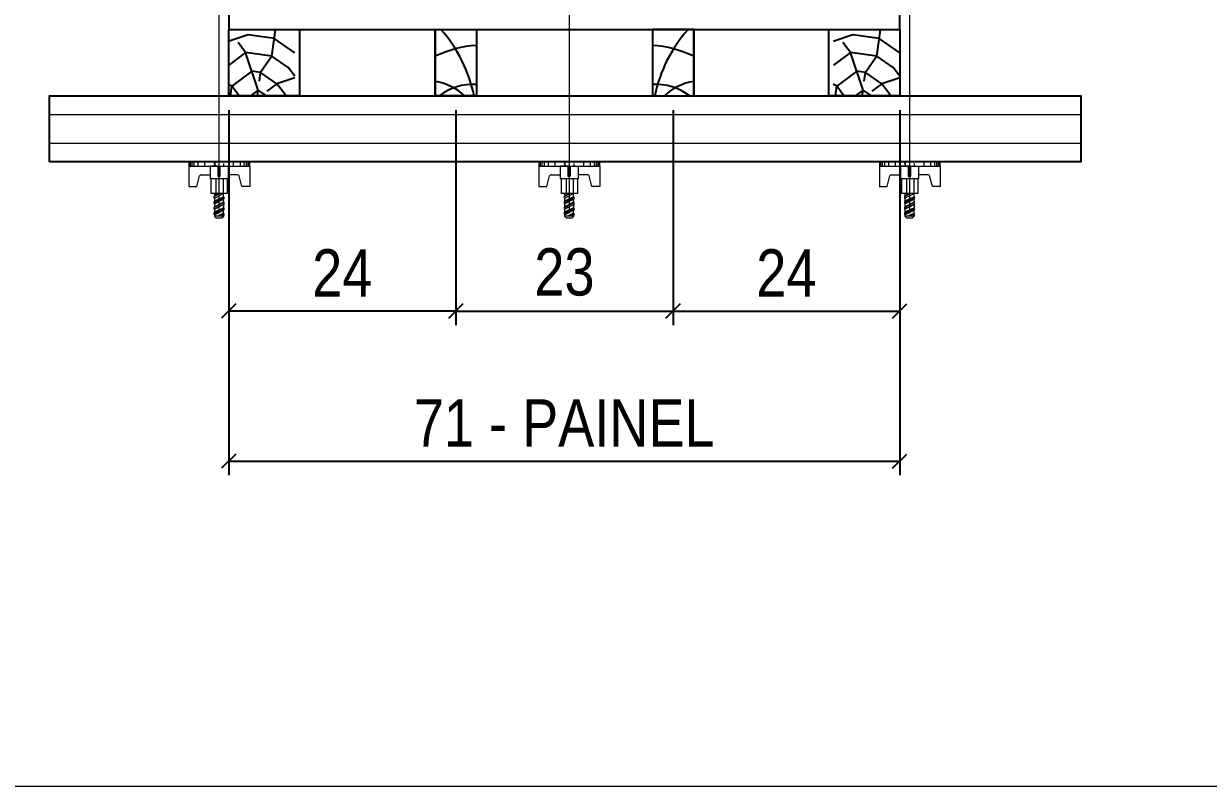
# Model space of a CAD drawing. Extents: x 2296 to 12463, y 760 to 16806.
# Drawn here: x 6189.4 to 6440.2, y 14933.6 to 15095 of the extents above; entities that cross this region are included whole.
import ezdxf

# ---------------------------------------------------------------- set-up
doc = ezdxf.new("R2010")
doc.units = 0
for name, color, linetype in [('1-2 PONTALETE', 7, 'Continuous'), ('COTA', 241, 'Continuous'), ('GRAVATA', 2, 'Continuous'), ('Painéis', 200, 'Continuous'), ('PONTALETE', 7, 'Continuous')]:
    doc.layers.add(name, color=color, linetype=linetype)
doc.layers.add('CARIMBO', color=255, linetype='Continuous', lineweight=9)
doc.layers.add('Hachura', color=251, linetype='Continuous', lineweight=9)
doc.styles.add('COTA TECNICA 2X', font='techl___.ttf', dxfattribs={"height": 10})
doc.dimstyles.new('SECAO PILAR', dxfattribs={"dimtxt": 10, "dimasz": 3, "dimexe": 3, "dimexo": 3, "dimgap": 3, "dimtad": 1, "dimdec": 1, "dimlfac": 0.5, "dimzin": 12, "dimdsep": 46, "dimtxsty": 'COTA TECNICA 2X', "dimblk1": 'OBLIQUE', "dimblk2": 'OBLIQUE', "dimsah": 1, "dimcen": 0.9, "dimclrd": 256, "dimclre": 256, "dimclrt": 256, "dimadec": 1, "dimazin": 3, "dimtfac": 1, "dimtdec": 1, "dimtmove": 0, "dimatfit": 3, "dimfxl": 1, "dimtolj": 1, "dimtzin": 12, "dimarcsym": 0})

# ---------------------------------------------------------------- blocks, each defined once
blk = doc.blocks.new('_Oblique')
at = {"color": 0, "linetype": 'ByBlock', "lineweight": -2}
blk.add_line((-0.5, -0.5), (0.5, 0.5), dxfattribs=at)
blk = doc.blocks.new('*D1468')
at = {"layer": 'COTA', "lineweight": -2, "transparency": 16777216}
for p, q in [((6232.79, 15076.73), (6232.79, 14999.44)), ((6374.82, 15076.73), (6374.82, 14999.44)), ((6232.79, 15002.44), (6374.82, 15002.44))]:
    blk.add_line(p, q, dxfattribs=at)
at = {"layer": 'Defpoints', "color": 0, "transparency": 16777216}
for p in [(6232.79, 15079.73), (6374.82, 15079.73), (6374.82, 15002.44)]:
    blk.add_point(p, dxfattribs=at)
at = {"layer": 'COTA', "lineweight": -2, "transparency": 16777216, "xscale": 3, "yscale": 3, "zscale": 3, "rotation": 180}
blk.add_blockref('_Oblique', (6232.79, 15002.44), dxfattribs=at)
at = {"layer": 'COTA', "lineweight": -2, "transparency": 16777216, "xscale": 3, "yscale": 3, "zscale": 3}
blk.add_blockref('_Oblique', (6374.82, 15002.44), dxfattribs=at)
at = {"layer": 'COTA', "transparency": 16777216, "insert": (6303.81, 15010.52), "char_height": 10, "attachment_point": 5, "style": 'COTA TECNICA 2X'}
blk.add_mtext('\\A1;71 - PAINEL', dxfattribs=at)
blk = doc.blocks.new('C')
at = {"layer": 'Hachura', "color": 0}
for p, q in [((0, 3.22), (0, -3.22)), ((0.45, 3.22), (0, 3.22)), ((0.46, 3.16), (0, 3.16)), ((0.46, 3.05), (0, 3.05)), ((0.46, 2.88), (0, 2.88)), ((0, 2.75), (0, -1.16)), ((0.46, 2.65), (0, 2.65)), ((0.45, -3.23), (0.45, 3.22)), ((0.45, 3.22), (2.58, 3.22)), ((2.58, 3.22), (2.58, 2.39)), ((0.46, 2.23), (0, 2.23)), ((0.46, 1.51), (0, 1.51)), ((1.35, 1.94), (1.35, 0.96)), ((2.58, 2.39), (1.47, 2.09)), ((0.39, 0.49), (0.17, 0.49)), ((1.74, 0.97), (0.45, 0.97)), ((1.45, 0.1), (0.45, 0.1)), ((1.74, -0.97), (1.74, 0.97)), ((1.74, 0.97), (1.74, 0.84)), ((1.74, 0.97), (1.74, 0.84)), ((1.74, 0.84), (3.35, 0.84)), ((3.35, 0.45), (1.74, 0.45)), ((3.32, 0.84), (3.32, -0.84)), ((3.35, 0.84), (3.35, -0.84)), ((3.68, 0.45), (3.35, 0.45)), ((3.84, -0.52), (3.35, 0.45)), ((3.35, 0.06), (3.67, -0.57)), ((3.68, 0.45), (4.16, -0.52)), ((3.72, 0.5), (4.25, -0.57)), ((4.37, -0.55), (3.83, 0.53)), ((4.15, 0.45), (3.93, 0.45)), ((4.42, -0.52), (3.93, 0.45)), ((4.15, 0.45), (4.26, 0.45)), ((4.26, 0.45), (4.74, -0.52)), ((4.3, 0.5), (4.83, -0.57)), ((4.95, -0.55), (4.41, 0.53)), ((4.51, 0.45), (4.84, 0.45)), ((5, -0.52), (4.51, 0.45)), ((4.84, 0.45), (5.32, -0.52)), ((4.88, 0.5), (5.41, -0.57)), ((5.53, -0.55), (4.99, 0.53)), ((5.58, -0.52), (5.09, 0.45)), ((5.42, 0.45), (5.09, 0.45)), ((5.58, -0.52), (5.09, 0.45)), ((5.42, 0.45), (5.74, -0.19)), ((5.46, 0.5), (5.74, -0.07)), ((5.74, 0.19), (5.57, 0.53)), ((5.74, 0.32), (5.68, 0.45)), ((5.68, 0.45), (5.74, 0.45)), ((5.74, 0.45), (5.9, 0.29)), ((5.74, 0.45), (5.74, -0.52)), ((5.9, -0.36), (5.9, 0.29)), ((0.45, 0), (0, 0)), ((0.08, -0.48), (0.29, -0.48)), ((0.29, -0.48), (0.4, -0.48)), ((0.45, 0), (0.45, -0.97)), ((0.45, -0.16), (1.45, -0.16)), ((0.45, -0.65), (0.45, -0.32)), ((0.45, -3.23), (0.45, -0.65)), ((0.45, -0.97), (1.74, -0.97)), ((1.35, -1.94), (1.35, -0.97)), ((3.35, -0.32), (1.74, -0.32)), ((3.35, -0.84), (1.74, -0.84)), ((3.35, -0.07), (3.58, -0.52)), ((3.35, -0.52), (3.58, -0.52)), ((3.84, -0.52), (4.16, -0.52)), ((4.42, -0.52), (4.74, -0.52)), ((4.63, -0.52), (4.74, -0.52)), ((5, -0.52), (5.32, -0.52)), ((5.58, -0.52), (5.74, -0.52)), ((5.74, -0.52), (5.9, -0.36)), ((5.74, -0.52), (5.74, -0.52)), ((0.46, -1.52), (0, -1.52)), ((0.46, -2.23), (0, -2.23)), ((2.58, -2.39), (1.47, -2.1)), ((2.58, -3.23), (2.58, -2.39)), ((0.46, -2.65), (0, -2.65)), ((0.46, -2.88), (0, -2.88)), ((0.46, -3.05), (0, -3.05)), ((0.46, -3.16), (0, -3.16)), ((0, -3.22), (2.57, -3.22))]:
    blk.add_line(p, q, dxfattribs=at)
for centre, radius, start, end in [((1.52, 1.94), 0.161, 104.7436, 180), ((1.44, -0.03), 0.129, 272.695, 87.305), ((3.81, 0.39), 0.143, 25.5688, 154.4312), ((4.39, 0.39), 0.143, 25.5688, 154.4312), ((4.97, 0.39), 0.143, 25.5688, 154.4312), ((5.55, 0.39), 0.143, 25.5688, 154.4312), ((0.17, -0.37), 0.174, 221.744, 317.8592), ((3.71, -0.4), 0.174, 222.1408, 318.256), ((4.29, -0.4), 0.174, 222.1408, 318.256), ((4.87, -0.4), 0.174, 222.1408, 318.256), ((5.45, -0.4), 0.174, 222.1408, 318.256), ((5.61, -0.4), 0.174, 317.8592, 318.256), ((1.52, -1.94), 0.161, 180, 255.2564)]:
    blk.add_arc(centre, radius, start, end, dxfattribs=at)
blk = doc.blocks.new('*D1473')
at = {"layer": 'COTA', "lineweight": -2, "transparency": 16777216}
for p, q in [((6232.79, 15076.73), (6232.79, 15031.19)), ((6280.87, 15076.73), (6280.87, 15031.19)), ((6280.87, 15034.19), (6232.79, 15034.19))]:
    blk.add_line(p, q, dxfattribs=at)
at = {"layer": 'Defpoints', "color": 0, "transparency": 16777216}
for p in [(6232.79, 15079.73), (6280.87, 15079.73), (6232.79, 15034.19)]:
    blk.add_point(p, dxfattribs=at)
at = {"layer": 'COTA', "lineweight": -2, "transparency": 16777216, "xscale": 3, "yscale": 3, "zscale": 3, "rotation": 180}
blk.add_blockref('_Oblique', (6232.79, 15034.19), dxfattribs=at)
at = {"layer": 'COTA', "lineweight": -2, "transparency": 16777216, "xscale": 3, "yscale": 3, "zscale": 3}
blk.add_blockref('_Oblique', (6280.87, 15034.19), dxfattribs=at)
at = {"layer": 'COTA', "transparency": 16777216, "insert": (6256.83, 15042.27), "char_height": 10, "attachment_point": 5, "style": 'COTA TECNICA 2X'}
blk.add_mtext('\\A1;24', dxfattribs=at)
blk = doc.blocks.new('*D1490')
at = {"layer": 'COTA', "lineweight": -2, "transparency": 16777216}
for p, q in [((6280.87, 15076.73), (6280.87, 15031.19)), ((6326.84, 15076.73), (6326.84, 15031.19)), ((6280.87, 15034.19), (6326.84, 15034.19))]:
    blk.add_line(p, q, dxfattribs=at)
at = {"layer": 'Defpoints', "color": 0, "transparency": 16777216}
for p in [(6280.87, 15079.73), (6326.84, 15079.73), (6326.84, 15034.19)]:
    blk.add_point(p, dxfattribs=at)
at = {"layer": 'COTA', "lineweight": -2, "transparency": 16777216, "xscale": 3, "yscale": 3, "zscale": 3, "rotation": 180}
blk.add_blockref('_Oblique', (6280.87, 15034.19), dxfattribs=at)
at = {"layer": 'COTA', "lineweight": -2, "transparency": 16777216, "xscale": 3, "yscale": 3, "zscale": 3}
blk.add_blockref('_Oblique', (6326.84, 15034.19), dxfattribs=at)
at = {"layer": 'COTA', "transparency": 16777216, "insert": (6303.86, 15042.41), "char_height": 10, "attachment_point": 5, "style": 'COTA TECNICA 2X'}
blk.add_mtext('\\A1;23', dxfattribs=at)
blk = doc.blocks.new('*D1491')
at = {"layer": 'COTA', "lineweight": -2, "transparency": 16777216}
for p, q in [((6326.84, 15076.73), (6326.84, 15031.19)), ((6374.82, 15076.73), (6374.82, 15031.19)), ((6326.84, 15034.19), (6374.82, 15034.19))]:
    blk.add_line(p, q, dxfattribs=at)
at = {"layer": 'Defpoints', "color": 0, "transparency": 16777216}
for p in [(6326.84, 15079.73), (6374.82, 15079.73), (6374.82, 15034.19)]:
    blk.add_point(p, dxfattribs=at)
at = {"layer": 'COTA', "lineweight": -2, "transparency": 16777216, "xscale": 3, "yscale": 3, "zscale": 3, "rotation": 180}
blk.add_blockref('_Oblique', (6326.84, 15034.19), dxfattribs=at)
at = {"layer": 'COTA', "lineweight": -2, "transparency": 16777216, "xscale": 3, "yscale": 3, "zscale": 3}
blk.add_blockref('_Oblique', (6374.82, 15034.19), dxfattribs=at)
at = {"layer": 'COTA', "transparency": 16777216, "insert": (6350.83, 15042.27), "char_height": 10, "attachment_point": 5, "style": 'COTA TECNICA 2X'}
blk.add_mtext('\\A1;24', dxfattribs=at)

msp = doc.modelspace()

# ---------------------------------------------------------------- hatches: boundary and pattern name
at = {"layer": 'PONTALETE'}
h = msp.add_hatch(dxfattribs=at)
h.set_pattern_fill('TRONCO', color=1, scale=37.5, angle=82, style=0, pattern_type=2)
h.set_pattern_definition([(82, (-5401.687, 16442.376), (-31.91606, 42.35404), [11.25, -26.25]), (82, (-5403.544, 16442.637), (-31.91606, 42.35404), [11.25, -26.25]), (82, (-5406.997, 16445.015), (-31.91606, 42.35404), [7.5, -30]), (82, (-5410.45, 16447.394), (-31.91606, 42.35404), [5.625, -31.875]), (82, (-5414.163, 16447.916), (-31.91606, 42.35404), [3.75, -33.75]), (82, (-5419.18, 16439.154), (-31.91606, 42.35404), [1.875, -9.375, 1.875, -24.375]), (82, (-5420.255, 16444.985), (-31.91606, 42.35404), [1.875, -15, 5.625, -15]), (82, (-5421.068, 16452.673), (-31.91606, 42.35404), [1.875, -1.875, 1.875, -31.875]), (82, (-5423.185, 16451.077), (-31.91606, 42.35404), [1.875, -35.625]), (82, (-5427.16, 16449.743), (-31.91606, 42.35404), [5.625, -31.875]), (82, (-5430.873, 16450.264), (-31.91606, 42.35404), [7.5, -30]), (82, (-5434.848, 16448.93), (-31.91606, 42.35404), [9.375, -11.25, 1.875, -15]), (172, (-5414.654, 16430.944), (-42.35404, -31.91606), [1.875, -3.75, 9.375, -22.5]), (172, (-5418.107, 16433.323), (-42.35404, -31.91606), [1.875, -1.875, 5.625, -28.125]), (172, (-5432.7, 16437.267), (-42.35404, -31.91606), [3.75, -33.75]), (172, (-5417.585, 16437.036), (-42.35404, -31.91606), [7.5, -11.25, 1.875, -16.875]), (172, (-5437.75, 16441.764), (-42.35404, -31.91606), [1.875, -35.625]), (172, (-5418.92, 16441.01), (-42.35404, -31.91606), [5.625, -31.875]), (172, (-5420.255, 16444.985), (-42.35404, -31.91606), [3.75, -33.75]), (172, (-5419.733, 16448.7), (-42.35404, -31.91606), [1.875, -5.625, 5.625, -24.375]), (172, (-5421.33, 16450.816), (-42.35404, -31.91606), [1.875, -35.625]), (172, (-5413.64, 16451.63), (-42.35404, -31.91606), [5.25, -32.25]), (172, (-5405.953, 16452.442), (-42.35404, -31.91606), [3.75, -33.75]), (172, (-5420.285, 16458.243), (-42.35404, -31.91606), [1.875, -35.625]), (172, (-5417.906, 16461.696), (-42.35404, -31.91606), [5.625, -31.875]), (172, (-5417.384, 16465.41), (-42.35404, -31.91606), [5.625, -31.875]), (127, (-5403.313, 16457.752), (-37.13505, 5.21899), [2.651625, -2.651625, 2.651625, -45.078134]), (127, (-5413.64, 16451.63), (-37.13505, 5.21899), [5.30325, -47.72976]), (127, (-5434.296, 16439.385), (-37.13505, 5.21899), [5.30325, -47.72976]), (127, (-5423.968, 16445.507), (-37.13505, 5.21899), [5.30325, -47.72976]), (127, (-5416.28, 16446.32), (-37.13505, 5.21899), [5.30325, -47.72976]), (127, (-5407.288, 16456.417), (-37.13505, 5.21899), [5.30325, -47.72976]), (127, (-5409.666, 16452.964), (-37.13505, 5.21899), [7.95495, -45.07806]), (127, (-5427.943, 16444.172), (-37.13505, 5.21899), [2.65162, -50.38138]), (127, (-5431.917, 16442.837), (-37.13505, 5.21899), [2.65162, -50.38138]), (127, (-5429.83, 16457.691), (-37.13505, 5.21899), [2.65162, -50.38138]), (127, (-5413.35, 16440.228), (-37.13505, 5.21899), [2.65162, -50.38138]), (127, (-5423.476, 16462.48), (-37.13505, 5.21899), [2.65162, -50.38138]), (127, (-5421.59, 16448.96), (-37.13505, 5.21899), [2.65162, -50.38138]), (127, (-5424.78, 16453.195), (-37.13505, 5.21899), [2.65162, -50.38138]), (217, (-5417.615, 16450.295), (-5.21899, -37.13505), [2.651625, -2.651625, 7.95495, -39.77481]), (217, (-5416.832, 16455.865), (-5.21899, -37.13505), [2.65162, -50.38138]), (217, (-5403.835, 16454.038), (-5.21899, -37.13505), [2.65162, -50.38138]), (217, (-5414.163, 16447.916), (-5.21899, -37.13505), [2.65162, -50.38138]), (217, (-5420.807, 16454.53), (-5.21899, -37.13505), [2.65162, -50.38138]), (217, (-5412.828, 16443.941), (-5.21899, -37.13505), [2.65162, -50.38138]), (217, (-5410.74, 16458.795), (-5.21899, -37.13505), [2.65162, -50.38138]), (217, (-5403.253, 16431.235), (-5.21899, -37.13505), [2.65162, -50.38138]), (217, (-5404.85, 16433.353), (-5.21899, -37.13505), [5.30325, -47.72976]), (217, (-5406.445, 16435.47), (-5.21899, -37.13505), [5.30325, -47.72976]), (217, (-5405.923, 16439.184), (-5.21899, -37.13505), [5.30325, -47.72976]), (217, (-5409.375, 16441.563), (-5.21899, -37.13505), [5.30325, -47.72976]), (217, (-5422.142, 16458.504), (-5.21899, -37.13505), [5.30325, -47.72976]), (217, (-5402.53, 16463.322), (-5.21899, -37.13505), [5.30325, -47.72976]), (217, (-5431.977, 16469.354), (-5.21899, -37.13505), [5.30325, -47.72976]), (217, (-5428.264, 16468.832), (-5.21899, -37.13505), [5.30325, -47.72976]), (217, (-5426.93, 16464.858), (-5.21899, -37.13505), [5.30325, -47.72976]), (217, (-5430.582, 16438.863), (-5.21899, -37.13505), [7.95495, -45.07806]), (217, (-5423.476, 16462.48), (-5.21899, -37.13505), [7.95495, -45.07806]), (108.56505, (-5437.487, 16443.62), (5.218991, 37.135053), [4.1925, -79.66005]), (108.56505, (-5418.92, 16441.01), (5.218991, 37.135053), [4.1925, -79.66005]), (108.56505, (-5429.539, 16446.29), (5.218991, 37.135053), [4.1925, -79.66005]), (108.56505, (-5401.978, 16453.777), (5.218991, 37.135053), [4.1925, -79.66005]), (108.56505, (-5405.953, 16452.442), (5.218991, 37.135053), [4.1925, -79.66005]), (108.56505, (-5414.945, 16442.346), (5.218991, 37.135053), [4.1925, -79.66005]), (108.56505, (-5433.513, 16444.955), (5.218991, 37.135053), [4.1925, -79.66005]), (108.56505, (-5420.807, 16454.53), (5.218991, 37.135053), [8.385, -75.46755]), (145.43495, (-5426.377, 16455.313), (-37.135053, 5.218991), [4.1925, -79.66005]), (145.43495, (-5414.454, 16459.317), (-37.135053, 5.218991), [4.1925, -79.66005]), (145.43495, (-5424.49, 16441.794), (-37.135053, 5.218991), [4.1925, -79.66005]), (145.43495, (-5427.39, 16434.628), (-37.135053, 5.218991), [4.1925, -79.66005]), (145.43495, (-5416.832, 16455.865), (-37.135053, 5.218991), [4.1925, -79.66005]), (145.43495, (-5417.354, 16452.151), (-37.135053, 5.218991), [4.1925, -79.66005]), (145.43495, (-5425.012, 16438.08), (-37.135053, 5.218991), [8.385, -75.46755]), (145.43495, (-5408.1, 16464.105), (-37.135053, 5.218991), [8.385, -75.46755]), (145.43495, (-5410.48, 16460.652), (-37.135053, 5.218991), [8.385, -75.46755]), (198.56505, (-5409.084, 16430.161), (-37.135053, 5.218991), [4.1925, -79.66005]), (198.56505, (-5429.508, 16433.032), (-37.135053, 5.218991), [4.1925, -79.66005]), (198.56505, (-5402.47, 16436.805), (-37.135053, 5.218991), [4.1925, -79.66005]), (198.56505, (-5436.414, 16437.789), (-37.135053, 5.218991), [4.1925, -79.66005]), (198.56505, (-5413.61, 16438.371), (-37.135053, 5.218991), [4.1925, -79.66005]), (198.56505, (-5416.28, 16446.32), (-37.135053, 5.218991), [4.1925, -79.66005]), (198.56505, (-5423.185, 16451.077), (-37.135053, 5.218991), [4.1925, -79.66005]), (198.56505, (-5410.68, 16432.279), (-37.135057, 5.219004), [4.1925, -79.66005]), (198.56505, (-5414.945, 16442.346), (-37.135053, 5.218991), [4.1925, -79.66005]), (198.56505, (-5409.666, 16452.964), (-37.135053, 5.218991), [4.1925, -79.66005]), (198.56505, (-5412.858, 16457.2), (-37.135053, 5.218991), [4.1925, -79.66005]), (198.56505, (-5422.955, 16466.192), (-37.135053, 5.218991), [4.1925, -79.66005]), (198.56505, (-5438.01, 16439.907), (-37.135053, 5.218991), [4.1925, -79.66005]), (198.56505, (-5436.935, 16434.076), (-37.135053, 5.218991), [8.385, -75.46755]), (198.56505, (-5410.158, 16435.993), (-37.135053, 5.218991), [8.385, -75.46755]), (235.43495, (-5405.37, 16429.64), (-5.218991, -37.135053), [4.1925, -79.66005]), (235.43495, (-5399.078, 16460.943), (-5.218991, -37.135053), [4.1925, -79.66005]), (235.43495, (-5417.906, 16461.696), (-5.218991, -37.135053), [4.1925, -79.66005]), (235.43495, (-5406.997, 16445.015), (-5.218991, -37.135053), [4.1925, -79.66005]), (235.43495, (-5403.544, 16442.637), (-5.218991, -37.135053), [4.1925, -79.66005]), (235.43495, (-5410.449, 16447.394), (-5.218991, -37.135053), [4.1925, -79.66005]), (235.43495, (-5431.164, 16461.666), (-5.218991, -37.135053), [4.1925, -79.66005]), (235.43495, (-5432.5, 16465.64), (-5.218991, -37.135053), [8.385, -75.46755])])
h.paths.add_polyline_path([(6232.79, 15079.73), (6246.79, 15079.73), (6246.79, 15093.73), (6232.79, 15093.73)])
h = msp.add_hatch(dxfattribs=at)
h.set_pattern_fill('TRONCO', color=1, scale=37.5, angle=82, style=0, pattern_type=2)
h.set_pattern_definition([(82, (-5273.65, 16442.376), (-31.91606, 42.35404), [11.25, -26.25]), (82, (-5275.507, 16442.637), (-31.91606, 42.35404), [11.25, -26.25]), (82, (-5278.96, 16445.015), (-31.91606, 42.35404), [7.5, -30]), (82, (-5282.412, 16447.394), (-31.91606, 42.35404), [5.625, -31.875]), (82, (-5286.126, 16447.916), (-31.91606, 42.35404), [3.75, -33.75]), (82, (-5291.144, 16439.154), (-31.91606, 42.35404), [1.875, -9.375, 1.875, -24.375]), (82, (-5292.218, 16444.985), (-31.91606, 42.35404), [1.875, -15, 5.625, -15]), (82, (-5293.03, 16452.673), (-31.91606, 42.35404), [1.875, -1.875, 1.875, -31.875]), (82, (-5295.15, 16451.077), (-31.91606, 42.35404), [1.875, -35.625]), (82, (-5299.123, 16449.743), (-31.91606, 42.35404), [5.625, -31.875]), (82, (-5302.837, 16450.264), (-31.91606, 42.35404), [7.5, -30]), (82, (-5306.81, 16448.93), (-31.91606, 42.35404), [9.375, -11.25, 1.875, -15]), (172, (-5286.618, 16430.944), (-42.35404, -31.91606), [1.875, -3.75, 9.375, -22.5]), (172, (-5290.07, 16433.323), (-42.35404, -31.91606), [1.875, -1.875, 5.625, -28.125]), (172, (-5304.663, 16437.267), (-42.35404, -31.91606), [3.75, -33.75]), (172, (-5289.55, 16437.036), (-42.35404, -31.91606), [7.5, -11.25, 1.875, -16.875]), (172, (-5309.71, 16441.764), (-42.35404, -31.91606), [1.875, -35.625]), (172, (-5290.883, 16441.01), (-42.35404, -31.91606), [5.625, -31.875]), (172, (-5292.218, 16444.985), (-42.35404, -31.91606), [3.75, -33.75]), (172, (-5291.696, 16448.7), (-42.35404, -31.91606), [1.875, -5.625, 5.625, -24.375]), (172, (-5293.29, 16450.816), (-42.35404, -31.91606), [1.875, -35.625]), (172, (-5285.604, 16451.63), (-42.35404, -31.91606), [5.25, -32.25]), (172, (-5277.916, 16452.442), (-42.35404, -31.91606), [3.75, -33.75]), (172, (-5292.248, 16458.243), (-42.35404, -31.91606), [1.875, -35.625]), (172, (-5289.87, 16461.696), (-42.35404, -31.91606), [5.625, -31.875]), (172, (-5289.348, 16465.41), (-42.35404, -31.91606), [5.625, -31.875]), (127, (-5275.276, 16457.752), (-37.13505, 5.21899), [2.651625, -2.651625, 2.651625, -45.078134]), (127, (-5285.604, 16451.63), (-37.13505, 5.21899), [5.30325, -47.72976]), (127, (-5306.26, 16439.385), (-37.13505, 5.21899), [5.30325, -47.72976]), (127, (-5295.931, 16445.507), (-37.13505, 5.21899), [5.30325, -47.72976]), (127, (-5288.243, 16446.32), (-37.13505, 5.21899), [5.30325, -47.72976]), (127, (-5279.25, 16456.417), (-37.13505, 5.21899), [5.30325, -47.72976]), (127, (-5281.63, 16452.964), (-37.13505, 5.21899), [7.95495, -45.07806]), (127, (-5299.906, 16444.172), (-37.13505, 5.21899), [2.65162, -50.38138]), (127, (-5303.88, 16442.837), (-37.13505, 5.21899), [2.65162, -50.38138]), (127, (-5301.793, 16457.691), (-37.13505, 5.21899), [2.65162, -50.38138]), (127, (-5285.313, 16440.228), (-37.13505, 5.21899), [2.65162, -50.38138]), (127, (-5295.44, 16462.48), (-37.13505, 5.21899), [2.65162, -50.38138]), (127, (-5293.553, 16448.96), (-37.13505, 5.21899), [2.65162, -50.38138]), (127, (-5296.744, 16453.195), (-37.13505, 5.21899), [2.65162, -50.38138]), (217, (-5289.578, 16450.295), (-5.21899, -37.13505), [2.651625, -2.651625, 7.95495, -39.77481]), (217, (-5288.795, 16455.865), (-5.21899, -37.13505), [2.65162, -50.38138]), (217, (-5275.798, 16454.038), (-5.21899, -37.13505), [2.65162, -50.38138]), (217, (-5286.126, 16447.916), (-5.21899, -37.13505), [2.65162, -50.38138]), (217, (-5292.77, 16454.53), (-5.21899, -37.13505), [2.65162, -50.38138]), (217, (-5284.79, 16443.941), (-5.21899, -37.13505), [2.65162, -50.38138]), (217, (-5282.703, 16458.795), (-5.21899, -37.13505), [2.65162, -50.38138]), (217, (-5275.216, 16431.235), (-5.21899, -37.13505), [2.65162, -50.38138]), (217, (-5276.812, 16433.353), (-5.21899, -37.13505), [5.30325, -47.72976]), (217, (-5278.408, 16435.47), (-5.21899, -37.13505), [5.30325, -47.72976]), (217, (-5277.886, 16439.184), (-5.21899, -37.13505), [5.30325, -47.72976]), (217, (-5281.338, 16441.563), (-5.21899, -37.13505), [5.30325, -47.72976]), (217, (-5294.105, 16458.504), (-5.21899, -37.13505), [5.30325, -47.72976]), (217, (-5274.493, 16463.322), (-5.21899, -37.13505), [5.30325, -47.72976]), (217, (-5303.94, 16469.354), (-5.21899, -37.13505), [5.30325, -47.72976]), (217, (-5300.227, 16468.832), (-5.21899, -37.13505), [5.30325, -47.72976]), (217, (-5298.892, 16464.858), (-5.21899, -37.13505), [5.30325, -47.72976]), (217, (-5302.546, 16438.863), (-5.21899, -37.13505), [7.95495, -45.07806]), (217, (-5295.44, 16462.48), (-5.21899, -37.13505), [7.95495, -45.07806]), (108.56505, (-5309.45, 16443.62), (5.218991, 37.135053), [4.1925, -79.66005]), (108.56505, (-5290.883, 16441.01), (5.218991, 37.135053), [4.1925, -79.66005]), (108.56505, (-5301.502, 16446.29), (5.218991, 37.135053), [4.1925, -79.66005]), (108.56505, (-5273.941, 16453.777), (5.218991, 37.135053), [4.1925, -79.66005]), (108.56505, (-5277.916, 16452.442), (5.218991, 37.135053), [4.1925, -79.66005]), (108.56505, (-5286.909, 16442.346), (5.218991, 37.135053), [4.1925, -79.66005]), (108.56505, (-5305.476, 16444.955), (5.218991, 37.135053), [4.1925, -79.66005]), (108.56505, (-5292.77, 16454.53), (5.218991, 37.135053), [8.385, -75.46755]), (145.43495, (-5298.34, 16455.313), (-37.135053, 5.218991), [4.1925, -79.66005]), (145.43495, (-5286.417, 16459.317), (-37.135053, 5.218991), [4.1925, -79.66005]), (145.43495, (-5296.453, 16441.794), (-37.135053, 5.218991), [4.1925, -79.66005]), (145.43495, (-5299.354, 16434.628), (-37.135053, 5.218991), [4.1925, -79.66005]), (145.43495, (-5288.795, 16455.865), (-37.135053, 5.218991), [4.1925, -79.66005]), (145.43495, (-5289.317, 16452.151), (-37.135053, 5.218991), [4.1925, -79.66005]), (145.43495, (-5296.975, 16438.08), (-37.135053, 5.218991), [8.385, -75.46755]), (145.43495, (-5280.064, 16464.105), (-37.135053, 5.218991), [8.385, -75.46755]), (145.43495, (-5282.442, 16460.652), (-37.135053, 5.218991), [8.385, -75.46755]), (198.56505, (-5281.047, 16430.161), (-37.135053, 5.218991), [4.1925, -79.66005]), (198.56505, (-5301.472, 16433.032), (-37.135053, 5.218991), [4.1925, -79.66005]), (198.56505, (-5274.433, 16436.805), (-37.135053, 5.218991), [4.1925, -79.66005]), (198.56505, (-5308.377, 16437.789), (-37.135053, 5.218991), [4.1925, -79.66005]), (198.56505, (-5285.574, 16438.371), (-37.135053, 5.218991), [4.1925, -79.66005]), (198.56505, (-5288.243, 16446.32), (-37.135053, 5.218991), [4.1925, -79.66005]), (198.56505, (-5295.149, 16451.077), (-37.135053, 5.218991), [4.1925, -79.66005]), (198.56505, (-5282.643, 16432.279), (-37.135057, 5.219004), [4.1925, -79.66005]), (198.56505, (-5286.909, 16442.346), (-37.135053, 5.218991), [4.1925, -79.66005]), (198.56505, (-5281.63, 16452.964), (-37.135053, 5.218991), [4.1925, -79.66005]), (198.56505, (-5284.821, 16457.2), (-37.135053, 5.218991), [4.1925, -79.66005]), (198.56505, (-5294.918, 16466.192), (-37.135053, 5.218991), [4.1925, -79.66005]), (198.56505, (-5309.973, 16439.907), (-37.135053, 5.218991), [4.1925, -79.66005]), (198.56505, (-5308.899, 16434.076), (-37.135053, 5.218991), [8.385, -75.46755]), (198.56505, (-5282.121, 16435.993), (-37.135053, 5.218991), [8.385, -75.46755]), (235.43495, (-5277.334, 16429.64), (-5.218991, -37.135053), [4.1925, -79.66005]), (235.43495, (-5271.041, 16460.943), (-5.218991, -37.135053), [4.1925, -79.66005]), (235.43495, (-5289.87, 16461.696), (-5.218991, -37.135053), [4.1925, -79.66005]), (235.43495, (-5278.96, 16445.015), (-5.218991, -37.135053), [4.1925, -79.66005]), (235.43495, (-5275.507, 16442.637), (-5.218991, -37.135053), [4.1925, -79.66005]), (235.43495, (-5282.412, 16447.394), (-5.218991, -37.135053), [4.1925, -79.66005]), (235.43495, (-5303.128, 16461.666), (-5.218991, -37.135053), [4.1925, -79.66005]), (235.43495, (-5304.462, 16465.64), (-5.218991, -37.135053), [8.385, -75.46755])])
h.paths.add_polyline_path([(6360.82, 15079.73), (6374.82, 15079.73), (6374.82, 15093.73), (6360.82, 15093.73)])

# ---------------------------------------------------------------- linework, layer by layer
at = {"layer": '1-2 PONTALETE', "color": 1}
for centre, radius, start, end in [((6286.69, 15067.11), 23.32, 93.5441, 115.9137), ((6321.03, 15067.11), 23.32, 64.0863, 86.4559), ((6274.64, 15071.2), 11.74, 46.6479, 80.9173), ((6284.7, 15069.85), 12.32, 87.4574, 126.7023), ((6323.02, 15069.85), 12.32, 53.2977, 92.5426), ((6333.07, 15071.2), 11.74, 99.0827, 133.3521)]:
    msp.add_arc(centre, radius, start, end, dxfattribs=at)
at = {"layer": 'CARIMBO', "color": 3}
msp.add_line((4483.39, 14933.65), (9625.18, 14933.65), dxfattribs=at)
at = {"layer": 'GRAVATA', "color": 1}
msp.add_lwpolyline([(6194.83, 15065.73), (6194.83, 15079.73), (6413.18, 15079.73), (6413.18, 15065.73)], close=True, dxfattribs=at)
at = {"layer": 'Hachura'}
for p, q in [((6230.79, 15054.93), (6230.78, 15196.76)), ((6304.91, 15054.93), (6304.9, 15196.76)), ((6376.96, 15054.93), (6376.95, 15196.76)), ((6413.18, 15075.73), (6194.83, 15075.73)), ((6194.83, 15069.73), (6413.18, 15069.73))]:
    msp.add_line(p, q, dxfattribs=at)
at = {"layer": 'Painéis'}
msp.add_lwpolyline([(6374.82, 15093.73), (6374.82, 15097.75), (6232.79, 15097.75), (6232.79, 15093.73)], close=True, dxfattribs=at)
at = {"layer": 'PONTALETE', "color": 1}
for p, q in [((6276.49, 15093.73), (6276.49, 15079.73)), ((6285.24, 15093.73), (6285.24, 15079.73)), ((6322.47, 15093.73), (6322.47, 15079.73)), ((6331.22, 15093.73), (6331.22, 15079.73))]:
    msp.add_line(p, q, dxfattribs=at)
for points in [[(6232.79, 15093.73), (6247.79, 15093.73), (6247.79, 15079.73), (6232.79, 15079.73)], [(6276.49, 15093.73), (6285.24, 15093.73), (6285.24, 15079.73), (6276.49, 15079.73)], [(6331.22, 15093.73), (6322.47, 15093.73), (6322.47, 15079.73), (6331.22, 15079.73)], [(6359.82, 15093.73), (6374.82, 15093.73), (6374.82, 15079.73), (6359.82, 15079.73)]]:
    msp.add_lwpolyline(points, close=True, dxfattribs=at)
for centre, start, end in [((6254.94, 15073.59), 11.6357, 41.4455), ((6352.77, 15073.59), 138.5545, 168.3643)]:
    msp.add_arc(centre, 30.42, start, end, dxfattribs=at)

# ---------------------------------------------------------------- block references
at = {"layer": 'Hachura', "linetype": 'Continuous', "xscale": 2, "yscale": 2, "zscale": 2, "rotation": 270}
for p in [(6230.79, 15065.73), (6304.91, 15065.73), (6376.96, 15065.73)]:
    msp.add_blockref('C', p, dxfattribs=at)

# ---------------------------------------------------------------- dimensions: what is measured, and where the dimension line sits
at = {"layer": 'COTA'}
dim = msp.add_linear_dim(base=(6374.82, 15002.44), p1=(6232.79, 15079.73), p2=(6374.82, 15079.73), text='<> - PAINEL', dimstyle='SECAO PILAR', dxfattribs=at)
dim.commit()
dim.dimension.update_dxf_attribs({"geometry": '*D1468', "text_midpoint": (6303.81, 15010.52)})
for base, p1, p2, picture, middle in [((6232.79, 15034.19), (6280.87, 15079.73), (6232.79, 15079.73), '*D1473', (6256.83, 15042.27)), ((6326.84, 15034.19), (6280.87, 15079.73), (6326.84, 15079.73), '*D1490', (6303.86, 15042.41)), ((6374.82, 15034.19), (6326.84, 15079.73), (6374.82, 15079.73), '*D1491', (6350.83, 15042.27))]:
    dim = msp.add_linear_dim(base=base, p1=p1, p2=p2, dimstyle='SECAO PILAR', dxfattribs=at)
    dim.commit()
    dim.dimension.update_dxf_attribs({"geometry": picture, "text_midpoint": middle})

doc.saveas('drawing.dxf')
